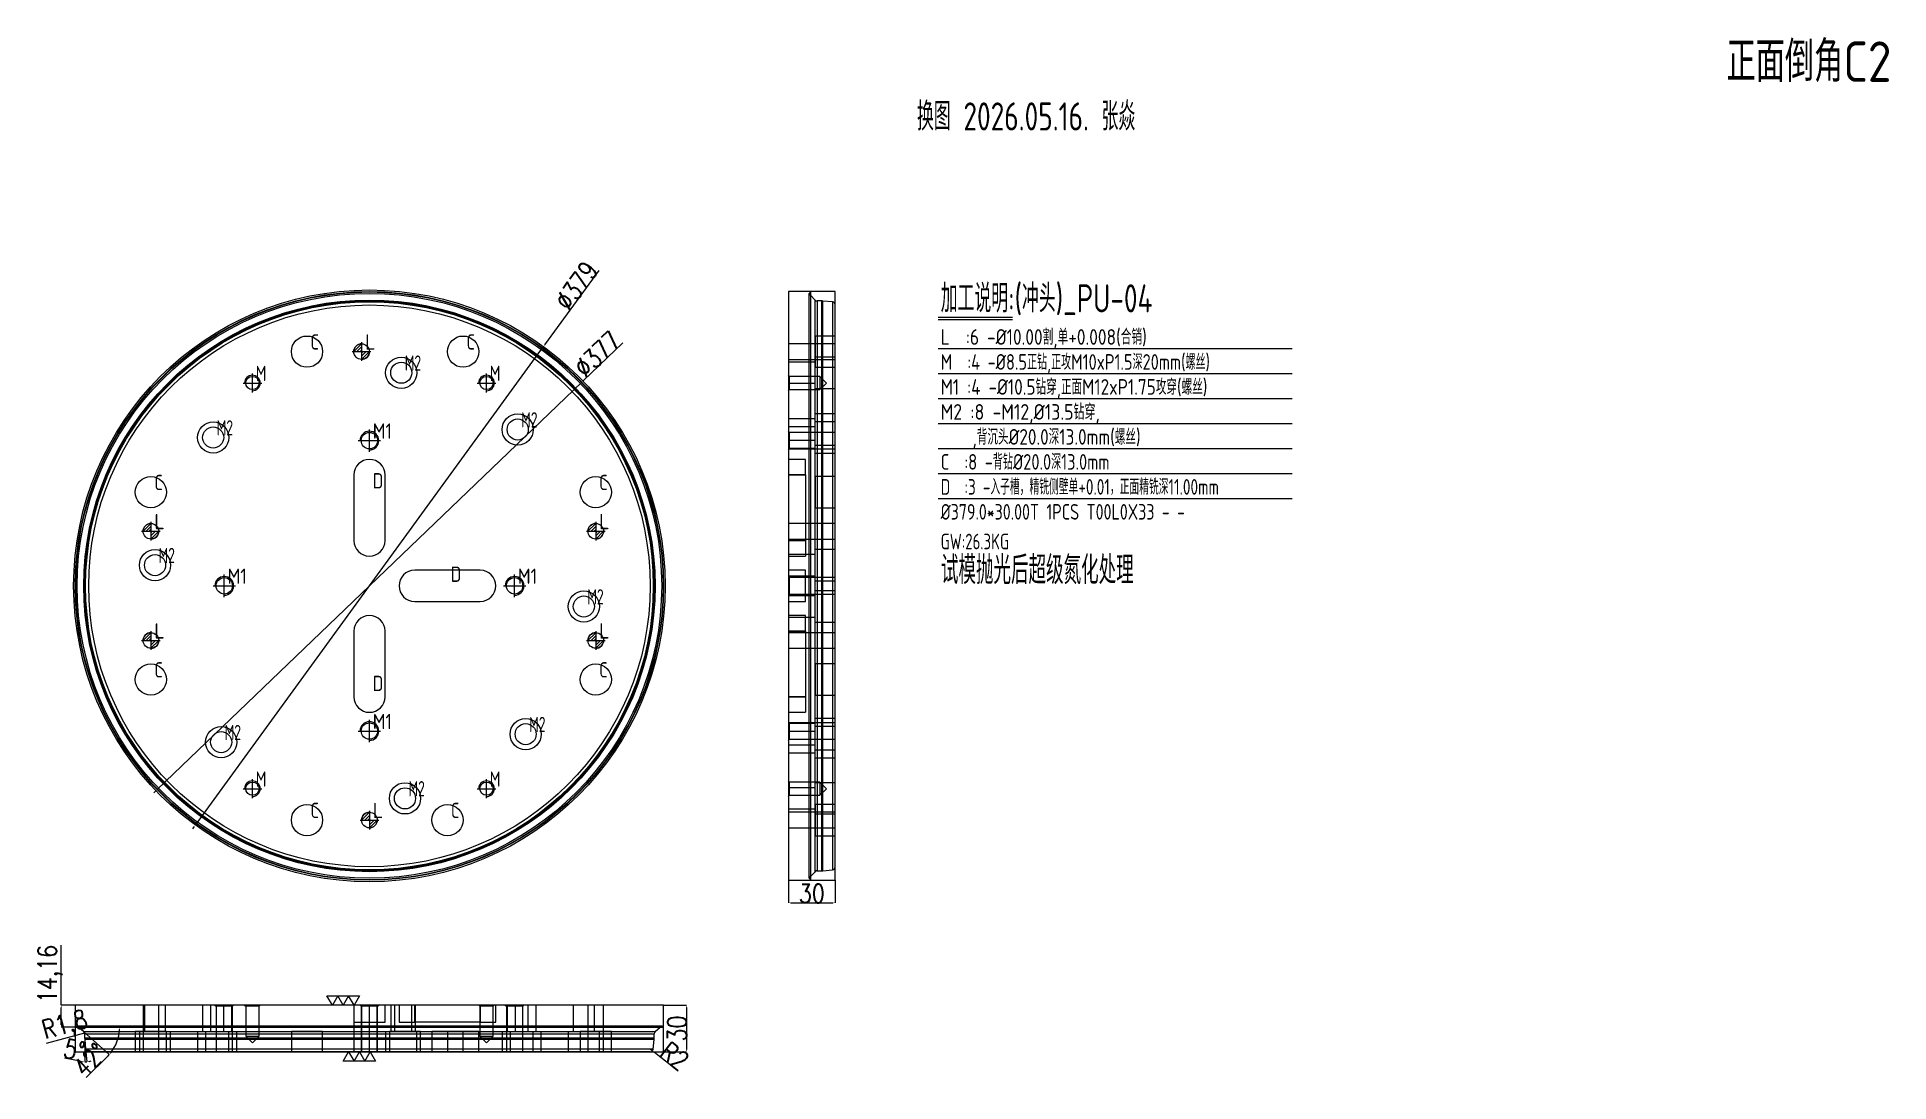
# Model space of a CAD drawing. Header units: millimetres. Extents: x 6962 to 8148, y 45701 to 46370.
import ezdxf
from ezdxf.enums import TextEntityAlignment as Align

# ---------------------------------------------------------------- set-up
doc = ezdxf.new("R2010")
doc.units = ezdxf.units.MM
for name, pattern in [('CENTER', [0]), ('DASHED', [0]), ('HIDDEN', [0])]:
    doc.linetypes.add(name, pattern=pattern)
for name, color, linetype, lineweight in [('DIM', 4, 'Continuous', 20), ('PUNCH', 2, 'Continuous', 20), ('PUNCH_W', 7, 'Continuous', 20)]:
    doc.layers.add(name, color=color, linetype=linetype, lineweight=lineweight)
doc.styles.add('chinesef_fs', font='gbenor.shx', dxfattribs={"bigfont": 'gbcbig.shx'})
doc.styles.add('gbenor', font='gbenor.shx', dxfattribs={"bigfont": 'gbcbig.shx'})
doc.styles.add('TXT', font='txt.shx', dxfattribs={"width": 0.8, "bigfont": 'ctxt.shx'})
doc.dimstyles.new('零件', dxfattribs={"dimscale": 1.5, "dimtxt": 8, "dimasz": 1, "dimexe": 0, "dimexo": 0, "dimgap": 0, "dimtad": 1, "dimtxsty": 'TXT', "dimcen": 0, "dimclrd": 252, "dimclre": 252, "dimclrt": 4, "dimazin": 3, "dimtp": 0.001, "dimtm": 0.001, "dimtfac": 1, "dimtmove": 0, "dimatfit": 3, "dimlwd": 5, "dimlwe": 5})

# ---------------------------------------------------------------- blocks, each defined once
blk = doc.blocks.new('*D1109')
at = {"layer": 'Defpoints', "color": 0}
for p in [(7363.3, 45750.5), (7363.3, 45720.5), (7377.9, 45720.5)]:
    blk.add_point(p, dxfattribs=at)
at = {"layer": 'DIM', "color": 252, "lineweight": 5}
for p, q in [((7363.3, 45750.5), (7377.9, 45750.5)), ((7377.9, 45749), (7377.9, 45722)), ((7363.3, 45720.5), (7377.9, 45720.5))]:
    blk.add_line(p, q, dxfattribs=at)
at = {"layer": 'DIM', "color": 252}
for points in [[(7378.1, 45749), (7377.6, 45749), (7377.9, 45750.5)], [(7377.6, 45722), (7378.1, 45722), (7377.9, 45720.5)]]:
    blk.add_solid(points, dxfattribs=at)
at = {"layer": 'DIM', "color": 4, "lineweight": 13, "insert": (7371.9, 45735.5), "char_height": 12, "attachment_point": 5, "rotation": 90, "style": 'TXT'}
blk.add_mtext('30', dxfattribs=at)
blk = doc.blocks.new('*D1110')
at = {"layer": 'Defpoints', "color": 0}
for p in [(7443.3, 45830.5), (7473.3, 45830.5), (7473.3, 45816)]:
    blk.add_point(p, dxfattribs=at)
at = {"layer": 'DIM', "color": 252, "lineweight": 5}
for p, q in [((7443.3, 45830.5), (7443.3, 45816)), ((7473.3, 45830.5), (7473.3, 45816)), ((7444.8, 45816), (7471.8, 45816))]:
    blk.add_line(p, q, dxfattribs=at)
at = {"layer": 'DIM', "color": 252}
for points in [[(7444.8, 45816.2), (7444.8, 45815.7), (7443.3, 45816)], [(7471.8, 45815.7), (7471.8, 45816.2), (7473.3, 45816)]]:
    blk.add_solid(points, dxfattribs=at)
at = {"layer": 'DIM', "color": 4, "lineweight": 13, "insert": (7458.3, 45822), "char_height": 12, "attachment_point": 5, "style": 'TXT'}
blk.add_mtext('30', dxfattribs=at)
blk = doc.blocks.new('pg_hx_L0')
at = {"color": 230}
for p, q in [((-0.6, 0), (0.6, 0)), ((-0.5, 0), (0, 0.5)), ((-0.3, 0), (0, 0.3)), ((-0.1, 0), (0, 0.1)), ((0, 0.6), (0, -0.6)), ((0.1, 0), (0, -0.1)), ((0.5, 0), (0, -0.5)), ((0.3, 0), (0, -0.3))]:
    blk.add_line(p, q, dxfattribs=at)
for start, end in [(90, 180), (270, 0)]:
    blk.add_arc((0, 0), 0.5, start, end, dxfattribs=at)
blk = doc.blocks.new('pg_hx_LLL0')
blk.add_blockref('pg_hx_L0', (0, 0))
blk = doc.blocks.new('*D1111')
at = {"layer": 'Defpoints', "color": 0}
for p in [(6977.4, 45750.5), (6986.6, 45750.5), (6986.6, 45736.4)]:
    blk.add_point(p, dxfattribs=at)
at = {"layer": 'DIM', "color": 252, "linetype": 'ByBlock', "lineweight": 5, "ltscale": 0.2}
for p, q in [((6977.4, 45750.5), (6977.4, 45789)), ((6986.6, 45750.5), (6977.4, 45750.5)), ((6977.4, 45737.9), (6977.4, 45749)), ((6986.6, 45736.4), (6977.4, 45736.4))]:
    blk.add_line(p, q, dxfattribs=at)
at = {"layer": 'DIM', "color": 252}
for points in [[(6977.7, 45749), (6977.2, 45749), (6977.4, 45750.5)], [(6977.2, 45737.9), (6977.7, 45737.9), (6977.4, 45736.4)]]:
    blk.add_solid(points, dxfattribs=at)
at = {"layer": 'DIM', "color": 4, "insert": (6970.3, 45770.5), "char_height": 12, "attachment_point": 5, "rotation": 90, "style": 'TXT'}
blk.add_mtext('14,16', dxfattribs=at)
blk = doc.blocks.new('*D1112')
at = {"layer": 'Defpoints', "color": 0}
for p in [(6990.6, 45732.2), (6992.3, 45732.6)]:
    blk.add_point(p, dxfattribs=at)
at = {"layer": 'DIM', "color": 252, "linetype": 'ByBlock', "lineweight": 5, "ltscale": 0.2}
blk.add_line((6992.3, 45732.6), (6967.7, 45725.9), dxfattribs=at)
at = {"layer": 'DIM', "color": 252}
blk.add_solid([(6990.9, 45732), (6990.8, 45732.5), (6992.3, 45732.6)], dxfattribs=at)
at = {"layer": 'DIM', "color": 4, "insert": (6979.9, 45736.6), "char_height": 12, "attachment_point": 5, "rotation": 15.3859, "style": 'TXT'}
blk.add_mtext('R1,8', dxfattribs=at)
blk = doc.blocks.new('*D1113')
at = {"layer": 'Defpoints', "color": 0}
for p in [(6992.4, 45732.2), (6992.4, 45729.4), (6992.4, 45728.5), (6993, 45722.3), (6993.2, 45714.3)]:
    blk.add_point(p, dxfattribs=at)
at = {"layer": 'DIM', "color": 252, "linetype": 'ByBlock', "lineweight": 5, "ltscale": 0.2}
for p, q in [((6992.4, 45728.9), (6992.4, 45714.3)), ((6993, 45722.3), (6993.7, 45714.3)), ((6989.4, 45714.6), (6979.5, 45716.6))]:
    blk.add_line(p, q, dxfattribs=at)
for start, end in [(258.2673, 264.1337), (270, 275), (280.8663, 286.7327)]:
    blk.add_arc((6992.4, 45728.9), 14.7, start, end, dxfattribs=at)
at = {"layer": 'DIM', "color": 252}
for points in [[(6990.9, 45714.1), (6990.9, 45714.6), (6992.4, 45714.3)], [(6995.1, 45714.8), (6995.2, 45714.3), (6993.7, 45714.3)]]:
    blk.add_solid(points, dxfattribs=at)
at = {"layer": 'DIM', "color": 4, "insert": (6985.8, 45721.8), "char_height": 12, "attachment_point": 5, "rotation": 348.2673, "style": 'TXT'}
blk.add_mtext('5%%d', dxfattribs=at)
blk = doc.blocks.new('*D1114')
at = {"layer": 'Defpoints', "color": 0}
for p in [(6986.3, 45736.4), (6988.6, 45736.4), (6991.8, 45733.5), (7014.1, 45730), (7363.3, 45736.4)]:
    blk.add_point(p, dxfattribs=at)
at = {"layer": 'DIM', "color": 252, "linetype": 'ByBlock', "lineweight": 5, "ltscale": 0.2}
for p, q in [((6991.8, 45733.5), (7008.1, 45718.8)), ((7007.1, 45717.7), (6993.4, 45704.2))]:
    blk.add_line(p, q, dxfattribs=at)
for start, end in [(321.2761, 356.7239), (314.724, 318.0001)]:
    blk.add_arc((6988.6, 45736.4), 26.2, start, end, dxfattribs=at)
at = {"layer": 'DIM', "color": 252}
for points in [[(7015.1, 45734.8), (7014.6, 45734.9), (7014.9, 45736.4)], [(7008.9, 45720.1), (7009.3, 45719.8), (7008.1, 45718.8)]]:
    blk.add_solid(points, dxfattribs=at)
at = {"layer": 'DIM', "color": 4, "insert": (6995.8, 45715.4), "char_height": 12, "attachment_point": 5, "rotation": 44.724, "style": 'TXT'}
blk.add_mtext('42%%d', dxfattribs=at)
blk = doc.blocks.new('*D1115')
at = {"layer": 'Defpoints', "color": 0}
for p in [(7354.7, 45722.5), (7356.3, 45721.3)]:
    blk.add_point(p, dxfattribs=at)
at = {"layer": 'DIM', "color": 252, "linetype": 'ByBlock', "lineweight": 5, "ltscale": 0.2}
for p, q in [((7354.7, 45722.5), (7356.3, 45721.3)), ((7357.5, 45720.3), (7372.7, 45708.4))]:
    blk.add_line(p, q, dxfattribs=at)
at = {"layer": 'DIM', "color": 252}
blk.add_solid([(7357.6, 45720.5), (7357.3, 45720.2), (7356.3, 45721.3)], dxfattribs=at)
at = {"layer": 'DIM', "color": 4, "insert": (7370.3, 45717.9), "char_height": 12, "attachment_point": 5, "rotation": 321.84, "style": 'TXT'}
blk.add_mtext('R2', dxfattribs=at)
blk = doc.blocks.new('*D1116')
at = {"layer": 'Defpoints', "color": 0}
for p in [(7286.4, 46172.2), (7063.3, 45865.8)]:
    blk.add_point(p, dxfattribs=at)
at = {"layer": 'DIM', "color": 252, "linetype": 'ByBlock', "lineweight": 5, "ltscale": 0.2}
for p, q in [((7287.3, 46173.4), (7322, 46221)), ((7063.3, 45865.8), (7286.4, 46172.2)), ((7062.4, 45864.6), (7061.5, 45863.4))]:
    blk.add_line(p, q, dxfattribs=at)
at = {"layer": 'DIM', "color": 252}
for points in [[(7287.1, 46173.5), (7287.5, 46173.3), (7286.4, 46172.2)], [(7062.6, 45864.5), (7062.2, 45864.8), (7063.3, 45865.8)]]:
    blk.add_solid(points, dxfattribs=at)
at = {"layer": 'DIM', "color": 4, "insert": (7307.4, 46211.2), "char_height": 12, "attachment_point": 5, "rotation": 53.9328, "style": 'TXT'}
blk.add_mtext('%%c379', dxfattribs=at)
blk = doc.blocks.new('*D1117')
at = {"layer": 'Defpoints', "color": 0}
for p in [(7310.9, 46149.5), (7038.8, 45888.5)]:
    blk.add_point(p, dxfattribs=at)
at = {"layer": 'DIM', "color": 252, "lineweight": 5}
for p, q in [((7337.1, 46174.6), (7312, 46150.5)), ((7038.8, 45888.5), (7310.9, 46149.5)), ((7037.7, 45887.5), (7036.6, 45886.5))]:
    blk.add_line(p, q, dxfattribs=at)
at = {"layer": 'DIM', "color": 252}
for points in [[(7311.8, 46150.7), (7312.1, 46150.3), (7310.9, 46149.5)], [(7037.9, 45887.3), (7037.5, 45887.7), (7038.8, 45888.5)]]:
    blk.add_solid(points, dxfattribs=at)
at = {"layer": 'DIM', "color": 4, "lineweight": 5, "insert": (7320.9, 46167.4), "char_height": 12, "attachment_point": 5, "rotation": 43.798, "style": 'TXT'}
blk.add_mtext('%%c377', dxfattribs=at)

msp = doc.modelspace()

# ---------------------------------------------------------------- linework, layer by layer
at = {"layer": 'DIM', "color": 8, "linetype": 'Continuous', "lineweight": 13}
for p, q in [((7539.327, 46191.012), (7586.955, 46191.012)), ((7539.327, 46189.512), (7586.955, 46189.512)), ((7539.327, 46171.012), (7766.127, 46171.012)), ((7539.327, 46155.012), (7766.127, 46155.012)), ((7539.327, 46139.012), (7766.127, 46139.012)), ((7539.327, 46123.012), (7766.127, 46123.012)), ((7539.327, 46107.012), (7766.127, 46107.012)), ((7539.327, 46091.012), (7766.127, 46091.012)), ((7539.327, 46075.012), (7766.127, 46075.012))]:
    msp.add_line(p, q, dxfattribs=at)
at = {"layer": 'DIM', "color": 252, "linetype": 'DASHED', "lineweight": 13, "ltscale": 0.619618}
for points in [[(7443.327, 45830.512), (7473.327, 45830.512), (7473.327, 46207.512), (7443.327, 46207.512)], [(6986.327, 45720.512), (7363.327, 45720.512), (7363.327, 45750.512), (6986.327, 45750.512)]]:
    msp.add_lwpolyline(points, close=True, dxfattribs=at)
at = {"layer": 'DIM', "linetype": 'ByBlock', "ltscale": 0.2}
for points in [[(7168.423, 45756.512), (7164.959, 45750.512), (7161.494, 45756.512), (7158.03, 45750.512), (7154.566, 45756.512), (7151.102, 45750.512), (7147.638, 45756.512), (7168.423, 45756.512)], [(7158.03, 45714.512), (7161.494, 45720.512), (7164.959, 45714.512), (7168.423, 45720.512), (7171.887, 45714.512), (7175.351, 45720.512), (7178.815, 45714.512), (7158.03, 45714.512)]]:
    msp.add_lwpolyline(points, close=True, dxfattribs=at)
at = {"layer": 'DIM', "color": 8, "linetype": 'HIDDEN', "ltscale": 4}
msp.add_circle((7174.827, 46019.012), 189.5, dxfattribs=at)
at = {"layer": 'PUNCH', "color": 56, "linetype": 'Continuous', "lineweight": 13}
for p, q in [((7457.487, 46207.512), (7443.327, 46207.512)), ((7443.327, 46207.512), (7443.327, 46019.012)), ((7443.327, 46019.012), (7443.327, 45830.512)), ((7443.327, 45830.512), (7457.487, 45830.512)), ((6986.327, 45750.512), (6986.327, 45736.352)), ((7363.327, 45750.512), (6986.327, 45750.512)), ((7363.327, 45736.352), (7363.327, 45750.512))]:
    msp.add_line(p, q, dxfattribs=at)
at = {"layer": 'PUNCH', "color": 2, "linetype": 'DASHED', "lineweight": 13, "ltscale": 0.619618}
for p, q in [((7457.487, 46207.227), (7456.536, 46206.276)), ((7457.487, 46205.22), (7456.536, 46206.276)), ((7456.536, 45831.749), (7456.536, 46206.276)), ((7454.327, 46090.012), (7454.327, 46100.012)), ((7454.327, 46090.012), (7454.327, 46048.012)), ((7454.327, 46048.012), (7454.327, 46038.012)), ((7454.327, 45990.012), (7454.327, 46000.012)), ((7454.327, 45990.012), (7454.327, 45948.012)), ((7454.327, 45948.012), (7454.327, 45938.012)), ((7456.536, 45831.749), (7457.487, 45832.804)), ((7456.536, 45831.749), (7457.487, 45830.798)), ((6987.563, 45737.303), (6986.613, 45736.352)), ((6987.563, 45737.303), (6988.619, 45736.352)), ((6987.563, 45737.303), (7362.091, 45737.303)), ((7245.827, 45739.512), (7203.827, 45739.512)), ((7361.035, 45736.352), (7362.091, 45737.303)), ((7363.042, 45736.352), (7362.091, 45737.303))]:
    msp.add_line(p, q, dxfattribs=at)
at = {"layer": 'PUNCH', "color": 2, "linetype": 'Continuous', "lineweight": 13}
for p, q in [((7457.487, 46207.512), (7457.487, 45830.512)), ((7460.334, 46202.058), (7457.487, 46205.22)), ((7464.462, 46201.462), (7461.672, 46201.462)), ((7471.501, 46200.885), (7465.334, 46201.424)), ((7473.327, 46019.012), (7473.327, 46198.892)), ((7164.827, 46090.012), (7164.827, 46048.012)), ((7184.827, 46048.012), (7184.827, 46090.012)), ((7245.827, 46029.012), (7203.827, 46029.012)), ((7473.327, 45839.132), (7473.327, 46019.012)), ((7203.827, 46009.012), (7245.827, 46009.012)), ((7164.827, 45990.012), (7164.827, 45948.012)), ((7184.827, 45948.012), (7184.827, 45990.012)), ((7461.672, 45836.562), (7464.462, 45836.562)), ((7465.334, 45836.6), (7471.501, 45837.14)), ((7457.487, 45832.804), (7460.334, 45835.967)), ((6986.327, 45736.352), (7363.327, 45736.352)), ((6988.619, 45736.352), (6991.782, 45733.505)), ((6992.377, 45732.167), (6992.377, 45729.377)), ((7357.277, 45729.377), (7357.277, 45732.167)), ((7357.873, 45733.505), (7361.035, 45736.352)), ((6992.415, 45728.506), (6992.955, 45722.338)), ((7354.707, 45720.512), (6994.947, 45720.512)), ((7356.699, 45722.338), (7357.239, 45728.506))]:
    msp.add_line(p, q, dxfattribs=at)
at = {"layer": 'PUNCH', "color": 155, "linetype": 'Continuous', "lineweight": 13}
for p, q in [((7460.334, 45835.967), (7460.334, 46202.058)), ((7461.672, 46201.462), (7461.672, 45836.562)), ((7464.462, 46201.462), (7464.462, 46019.012)), ((7465.334, 46019.012), (7465.334, 46201.424)), ((7471.501, 46200.885), (7471.501, 46019.012)), ((7464.462, 46019.012), (7464.462, 45836.562)), ((7465.334, 45836.6), (7465.334, 46019.012)), ((7471.501, 46019.012), (7471.501, 45837.14)), ((6991.782, 45733.505), (7357.873, 45733.505)), ((6992.377, 45732.167), (7357.277, 45732.167)), ((7357.277, 45729.377), (6992.377, 45729.377)), ((7357.239, 45728.506), (6992.415, 45728.506)), ((7356.699, 45722.338), (6992.955, 45722.338))]:
    msp.add_line(p, q, dxfattribs=at)
at = {"layer": 'PUNCH', "color": 155, "linetype": 'DASHED', "lineweight": 13, "ltscale": 0.619618}
for p, q in [((7461.672, 46201.462), (7461.672, 46019.012)), ((7464.462, 46201.462), (7464.462, 45836.562)), ((7465.334, 45836.6), (7465.334, 46201.424)), ((7471.501, 46200.885), (7471.501, 45837.14)), ((7443.327, 46090.012), (7454.327, 46090.012)), ((7454.327, 46090.012), (7443.327, 46090.012)), ((7454.327, 46048.012), (7443.327, 46048.012)), ((7443.327, 46048.012), (7454.327, 46048.012)), ((7460.334, 45835.967), (7460.334, 46019.012)), ((7454.327, 45990.012), (7443.327, 45990.012)), ((7443.327, 45990.012), (7454.327, 45990.012)), ((7454.327, 45948.012), (7443.327, 45948.012)), ((7443.327, 45948.012), (7454.327, 45948.012)), ((7203.827, 45739.512), (7203.827, 45750.512)), ((7203.827, 45750.512), (7203.827, 45739.512)), ((7245.827, 45750.512), (7245.827, 45739.512)), ((7245.827, 45739.512), (7245.827, 45750.512))]:
    msp.add_line(p, q, dxfattribs=at)
at = {"layer": 'PUNCH', "color": 31, "linetype": 'DASHED', "lineweight": 13, "ltscale": 0.619618}
for p, q in [((7473.327, 46179.012), (7460.327, 46179.012)), ((7460.327, 46179.012), (7460.327, 46169.012)), ((7460.327, 46169.012), (7460.327, 46159.012)), ((7460.327, 46162.25), (7443.327, 46162.25)), ((7473.327, 46165.496), (7460.327, 46165.496)), ((7460.327, 46159.012), (7473.327, 46159.012)), ((7460.327, 46145.496), (7460.327, 46159.012)), ((7443.327, 46148.743), (7460.327, 46148.743)), ((7460.327, 46145.496), (7473.327, 46145.496)), ((7460.327, 46125.867), (7443.327, 46125.867)), ((7473.327, 46129.114), (7460.327, 46129.114)), ((7460.327, 46109.114), (7460.327, 46129.114)), ((7473.327, 46124.005), (7460.327, 46124.005)), ((7460.327, 46120.759), (7443.327, 46120.759)), ((7443.327, 46112.36), (7460.327, 46112.36)), ((7460.327, 46104.005), (7460.327, 46109.115)), ((7460.327, 46109.114), (7473.327, 46109.114)), ((7443.327, 46107.252), (7460.327, 46107.252)), ((7454.327, 46100.012), (7443.327, 46100.012)), ((7460.327, 46104.005), (7473.327, 46104.005)), ((7473.327, 46089.012), (7460.327, 46089.012)), ((7460.327, 46089.012), (7460.327, 46079.012)), ((7460.327, 46079.012), (7460.327, 46069.012)), ((7460.327, 46069.012), (7473.327, 46069.012)), ((7460.327, 46038.992), (7443.327, 46038.992)), ((7443.327, 46038.012), (7454.327, 46038.012)), ((7473.327, 46042.239), (7460.327, 46042.239)), ((7460.327, 46022.239), (7460.327, 46042.239)), ((7454.327, 46029.012), (7443.327, 46029.012)), ((7454.327, 46009.012), (7454.327, 46029.012)), ((7443.327, 46025.485), (7460.327, 46025.485)), ((7460.327, 46022.239), (7473.327, 46022.239)), ((7473.327, 46015.786), (7460.327, 46015.786)), ((7460.327, 45995.786), (7460.327, 46015.786)), ((7460.327, 46012.539), (7443.327, 46012.539)), ((7443.327, 46009.012), (7454.327, 46009.012)), ((7454.327, 46000.012), (7443.327, 46000.012)), ((7443.327, 45999.032), (7460.327, 45999.032)), ((7460.327, 45995.786), (7473.327, 45995.786)), ((7473.327, 45969.012), (7460.327, 45969.012)), ((7460.327, 45969.012), (7460.327, 45959.012)), ((7460.327, 45959.012), (7460.327, 45949.012)), ((7460.327, 45949.012), (7473.327, 45949.012)), ((7443.327, 45938.012), (7454.327, 45938.012)), ((7473.327, 45934.019), (7460.327, 45934.019)), ((7460.327, 45914.019), (7460.327, 45934.019)), ((7460.327, 45930.773), (7443.327, 45930.773)), ((7460.327, 45925.664), (7443.327, 45925.664)), ((7473.327, 45928.911), (7460.327, 45928.911)), ((7443.327, 45917.266), (7460.327, 45917.266)), ((7443.327, 45912.157), (7460.327, 45912.157)), ((7460.327, 45908.911), (7460.327, 45914.02)), ((7460.327, 45914.019), (7473.327, 45914.019)), ((7460.327, 45908.911), (7473.327, 45908.911)), ((7460.327, 45889.658), (7443.327, 45889.658)), ((7473.327, 45892.905), (7460.327, 45892.905)), ((7460.327, 45879.013), (7460.327, 45892.905)), ((7443.327, 45876.151), (7460.327, 45876.151)), ((7473.327, 45879.012), (7460.327, 45879.012)), ((7460.327, 45879.012), (7460.327, 45869.012)), ((7460.327, 45872.905), (7473.327, 45872.905)), ((7460.327, 45869.012), (7460.327, 45859.012)), ((7460.327, 45859.012), (7473.327, 45859.012)), ((7030.709, 45750.512), (7030.709, 45733.512)), ((7044.216, 45733.512), (7044.216, 45750.512)), ((7067.972, 45750.512), (7067.972, 45733.512)), ((7073.081, 45750.512), (7073.081, 45733.512)), ((7081.479, 45733.512), (7081.479, 45750.512)), ((7086.588, 45733.512), (7086.588, 45750.512)), ((7164.827, 45750.512), (7164.827, 45739.512)), ((7184.827, 45739.512), (7184.827, 45750.512)), ((7188.471, 45750.512), (7188.471, 45733.512)), ((7190.85, 45750.512), (7190.85, 45733.512)), ((7193.827, 45750.512), (7193.827, 45739.512)), ((7201.978, 45733.512), (7201.978, 45750.512)), ((7204.357, 45733.512), (7204.357, 45750.512)), ((7255.827, 45739.512), (7255.827, 45750.512)), ((7263.067, 45750.512), (7263.067, 45733.512)), ((7268.175, 45750.512), (7268.175, 45733.512)), ((7276.574, 45733.512), (7276.574, 45750.512)), ((7281.682, 45733.512), (7281.682, 45750.512)), ((7305.438, 45750.512), (7305.438, 45733.512)), ((7318.945, 45733.512), (7318.945, 45750.512)), ((7024.827, 45733.512), (7024.827, 45720.512)), ((7044.827, 45733.512), (7024.827, 45733.512)), ((7027.462, 45733.512), (7027.462, 45720.512)), ((7044.827, 45720.512), (7044.827, 45733.512)), ((7044.828, 45733.512), (7047.462, 45733.512)), ((7047.462, 45720.512), (7047.462, 45733.512)), ((7064.725, 45733.512), (7064.725, 45720.512)), ((7064.725, 45733.512), (7069.835, 45733.512)), ((7069.834, 45733.512), (7069.834, 45720.512)), ((7069.834, 45733.512), (7089.834, 45733.512)), ((7084.725, 45720.512), (7084.725, 45733.512)), ((7089.834, 45720.512), (7089.834, 45733.512)), ((7124.827, 45733.512), (7124.827, 45720.512)), ((7144.827, 45733.512), (7124.827, 45733.512)), ((7144.827, 45720.512), (7144.827, 45733.512)), ((7164.827, 45739.512), (7184.827, 45739.512)), ((7185.225, 45733.512), (7185.225, 45720.512)), ((7185.225, 45733.512), (7187.604, 45733.512)), ((7187.604, 45733.512), (7187.604, 45720.512)), ((7187.701, 45733.512), (7187.604, 45733.512)), ((7207.604, 45733.512), (7187.701, 45733.512)), ((7193.827, 45739.512), (7203.827, 45739.512)), ((7205.225, 45720.512), (7205.225, 45733.512)), ((7207.604, 45720.512), (7207.604, 45733.512)), ((7214.827, 45733.512), (7214.827, 45720.512)), ((7234.827, 45733.512), (7214.827, 45733.512)), ((7224.827, 45733.512), (7224.827, 45720.512)), ((7234.827, 45720.512), (7234.827, 45733.512)), ((7244.827, 45733.512), (7234.827, 45733.512)), ((7244.827, 45720.512), (7244.827, 45733.512)), ((7245.827, 45739.512), (7255.827, 45739.512)), ((7259.82, 45733.512), (7259.82, 45720.512)), ((7259.82, 45733.512), (7264.93, 45733.512)), ((7264.929, 45733.512), (7264.929, 45720.512)), ((7264.929, 45733.512), (7284.929, 45733.512)), ((7279.82, 45720.512), (7279.82, 45733.512)), ((7284.929, 45720.512), (7284.929, 45733.512)), ((7302.192, 45733.512), (7302.192, 45720.512)), ((7302.192, 45733.512), (7309.828, 45733.512)), ((7309.827, 45733.512), (7309.827, 45720.512)), ((7329.827, 45733.512), (7309.827, 45733.512)), ((7322.192, 45720.512), (7322.192, 45733.512)), ((7329.827, 45720.512), (7329.827, 45733.512))]:
    msp.add_line(p, q, dxfattribs=at)
at = {"layer": 'PUNCH', "color": 5, "linetype": 'DASHED', "lineweight": 13, "ltscale": 0.619618}
for p, q in [((7444.074, 46153.169), (7443.327, 46153.916)), ((7443.327, 46143.916), (7444.074, 46144.663)), ((7463.327, 46153.169), (7444.074, 46153.169)), ((7444.074, 46148.916), (7444.074, 46153.169)), ((7444.074, 46144.663), (7444.074, 46148.916)), ((7444.074, 46144.663), (7463.327, 46144.663)), ((7467.58, 46148.916), (7463.327, 46153.169)), ((7463.327, 46153.169), (7463.327, 46144.663)), ((7463.327, 46144.663), (7467.58, 46148.916)), ((7444.074, 46117.265), (7443.327, 46118.012)), ((7473.327, 46117.265), (7444.074, 46117.265)), ((7444.074, 46112.012), (7444.074, 46117.265)), ((7444.074, 46106.759), (7444.074, 46112.012)), ((7443.327, 46106.012), (7444.074, 46106.759)), ((7444.074, 46106.759), (7473.327, 46106.759)), ((7444.074, 46024.265), (7443.327, 46025.012)), ((7473.327, 46024.265), (7444.074, 46024.265)), ((7444.074, 46019.012), (7444.074, 46024.265)), ((7444.074, 46013.759), (7444.074, 46019.012)), ((7443.327, 46013.012), (7444.074, 46013.759)), ((7444.074, 46013.759), (7473.327, 46013.759)), ((7444.074, 45931.265), (7443.327, 45932.012)), ((7473.327, 45931.265), (7444.074, 45931.265)), ((7444.074, 45926.012), (7444.074, 45931.265)), ((7443.327, 45920.012), (7444.074, 45920.759)), ((7444.074, 45920.759), (7444.074, 45926.012)), ((7444.074, 45920.759), (7473.327, 45920.759)), ((7444.074, 45893.361), (7443.327, 45894.108)), ((7443.327, 45884.108), (7444.074, 45884.855)), ((7463.327, 45893.361), (7444.074, 45893.361)), ((7444.074, 45889.108), (7444.074, 45893.361)), ((7444.074, 45884.855), (7444.074, 45889.108)), ((7444.074, 45884.855), (7463.327, 45884.855)), ((7467.58, 45889.108), (7463.327, 45893.361)), ((7463.327, 45893.361), (7463.327, 45884.855)), ((7463.327, 45884.855), (7467.58, 45889.108)), ((7075.827, 45750.512), (7076.574, 45749.765)), ((7076.574, 45749.765), (7076.574, 45720.512)), ((7087.08, 45749.765), (7076.574, 45749.765)), ((7087.08, 45749.765), (7087.827, 45750.512)), ((7087.08, 45720.512), (7087.08, 45749.765)), ((7094.827, 45750.512), (7095.574, 45749.765)), ((7095.574, 45749.765), (7095.574, 45730.512)), ((7104.08, 45749.765), (7095.574, 45749.765)), ((7104.08, 45749.765), (7104.827, 45750.512)), ((7104.08, 45730.512), (7104.08, 45749.765)), ((7168.827, 45750.512), (7169.574, 45749.765)), ((7169.574, 45749.765), (7169.574, 45720.512)), ((7180.08, 45749.765), (7169.574, 45749.765)), ((7180.08, 45749.765), (7180.827, 45750.512)), ((7180.08, 45720.512), (7180.08, 45749.765)), ((7244.827, 45750.512), (7245.574, 45749.765)), ((7245.574, 45749.765), (7245.574, 45730.512)), ((7254.08, 45749.765), (7245.574, 45749.765)), ((7254.08, 45749.765), (7254.827, 45750.512)), ((7254.08, 45730.512), (7254.08, 45749.765)), ((7261.827, 45750.512), (7262.574, 45749.765)), ((7262.574, 45749.765), (7262.574, 45720.512)), ((7273.08, 45749.765), (7262.574, 45749.765)), ((7273.08, 45749.765), (7273.827, 45750.512)), ((7273.08, 45720.512), (7273.08, 45749.765)), ((7095.574, 45730.512), (7099.827, 45726.259)), ((7095.574, 45730.512), (7104.08, 45730.512)), ((7099.827, 45726.259), (7104.08, 45730.512)), ((7245.574, 45730.512), (7249.827, 45726.259)), ((7245.574, 45730.512), (7254.08, 45730.512)), ((7249.827, 45726.259), (7254.08, 45730.512))]:
    msp.add_line(p, q, dxfattribs=at)
at = {"layer": 'PUNCH', "color": 42, "linetype": 'Continuous', "lineweight": 13}
for centre, radius in [((7174.827, 46019.012), 188.5), ((7195.225, 46155.496), 6.753), ((7099.827, 46148.916), 4.253), ((7249.827, 46148.916), 4.253), ((7269.82, 46119.114), 6.753), ((7074.725, 46114.005), 6.753), ((7174.827, 46112.012), 5.253), ((7037.462, 46032.239), 6.753), ((7081.827, 46019.012), 5.253), ((7267.827, 46019.012), 5.253), ((7312.192, 46005.786), 6.753), ((7174.827, 45926.012), 5.253), ((7079.834, 45918.911), 6.753), ((7274.929, 45924.019), 6.753), ((7099.827, 45889.108), 4.253), ((7197.604, 45882.905), 6.753), ((7249.827, 45889.108), 4.253)]:
    msp.add_circle(centre, radius, dxfattribs=at)
at = {"layer": 'PUNCH', "color": 2, "linetype": 'DASHED', "lineweight": 13, "ltscale": 0.619618}
for radius in [188.214, 187.264, 182.45]:
    msp.add_circle((7174.827, 46019.012), radius, dxfattribs=at)
at = {"layer": 'PUNCH', "color": 30, "linetype": 'DASHED', "lineweight": 13, "ltscale": 0.619618}
for centre, radius in [((7174.827, 46019.012), 183.046), ((7174.827, 46019.012), 182.412), ((7174.827, 46019.012), 181.872), ((7174.827, 46019.012), 179.88), ((7134.827, 46169.012), 10), ((7234.827, 46169.012), 10), ((7195.225, 46155.496), 10), ((7074.725, 46114.005), 10), ((7269.82, 46119.114), 10), ((7034.827, 46079.012), 10), ((7319.827, 46079.012), 10), ((7037.462, 46032.239), 10), ((7312.192, 46005.786), 10), ((7034.827, 45959.012), 10), ((7319.827, 45959.012), 10), ((7274.929, 45924.019), 10), ((7079.834, 45918.911), 10), ((7197.604, 45882.905), 10), ((7134.827, 45869.012), 10), ((7224.827, 45869.012), 10)]:
    msp.add_circle(centre, radius, dxfattribs=at)
at = {"layer": 'PUNCH', "color": 2, "linetype": 'Continuous', "lineweight": 13}
for centre, radius, start, end in [((7461.672, 46203.262), 1.8, 221.999939, 270), ((7464.462, 46191.462), 10, 85, 90), ((7471.327, 46198.892), 2, 0, 85), ((7461.672, 45834.762), 1.8, 90, 138.000061), ((7464.462, 45846.562), 10, 270, 275), ((7471.327, 45839.132), 2, 275, 0), ((6990.577, 45732.167), 1.8, 0, 48.000061), ((7002.377, 45729.377), 10, 180, 185), ((7347.277, 45729.377), 10, 355, 0), ((7359.077, 45732.167), 1.8, 131.999939, 180), ((6994.947, 45722.512), 2, 185, 270), ((7354.707, 45722.512), 2, 270, 355)]:
    msp.add_arc(centre, radius, start, end, dxfattribs=at)
at = {"layer": 'PUNCH', "color": 42, "linetype": 'Continuous', "lineweight": 13}
for centre, radius in [((7099.827, 46148.916), 5), ((7249.827, 46148.916), 5), ((7174.827, 46112.012), 6), ((7081.827, 46019.012), 6), ((7267.827, 46019.012), 6), ((7174.827, 45926.012), 6), ((7099.827, 45889.108), 5), ((7249.827, 45889.108), 5)]:
    msp.add_arc(centre, radius, 270, 180, dxfattribs=at)
at = {"layer": 'PUNCH', "color": 31, "linetype": 'Continuous', "lineweight": 13}
for centre, start, end in [((7174.827, 46090.012), 0, 180), ((7174.827, 46048.012), 180, 0), ((7203.827, 46019.012), 90, 270), ((7245.827, 46019.012), 270, 90), ((7174.827, 45990.012), 0, 180), ((7174.827, 45948.012), 180, 0)]:
    msp.add_arc(centre, 10, start, end, dxfattribs=at)
at = {"layer": 'PUNCH_W', "color": 1, "linetype": 'DASHED', "lineweight": 13, "ltscale": 0.619618}
for p, q in [((7473.327, 46174.012), (7443.327, 46174.012)), ((7443.327, 46164.012), (7473.327, 46164.012)), ((7473.327, 46059.012), (7443.327, 46059.012)), ((7443.327, 46049.012), (7473.327, 46049.012)), ((7473.327, 45989.012), (7443.327, 45989.012)), ((7443.327, 45979.012), (7473.327, 45979.012)), ((7473.327, 45874.012), (7443.327, 45874.012)), ((7443.327, 45864.012), (7473.327, 45864.012)), ((7029.827, 45750.512), (7029.827, 45720.512)), ((7039.827, 45720.512), (7039.827, 45750.512)), ((7164.827, 45750.512), (7164.827, 45720.512)), ((7169.827, 45750.512), (7169.827, 45720.512)), ((7174.827, 45720.512), (7174.827, 45750.512)), ((7179.827, 45720.512), (7179.827, 45750.512)), ((7314.827, 45750.512), (7314.827, 45720.512)), ((7324.827, 45720.512), (7324.827, 45750.512))]:
    msp.add_line(p, q, dxfattribs=at)
at = {"layer": 'PUNCH_W', "color": 1, "linetype": 'CENTER', "lineweight": 13, "ltscale": 0.619618}
for p, q in [((7093.827, 46148.916), (7105.827, 46148.916)), ((7099.827, 46142.916), (7099.827, 46154.916)), ((7243.827, 46148.916), (7255.827, 46148.916)), ((7249.827, 46142.916), (7249.827, 46154.916)), ((7167.627, 46112.012), (7182.027, 46112.012)), ((7174.827, 46104.812), (7174.827, 46119.212)), ((7081.827, 46011.812), (7081.827, 46026.212)), ((7267.827, 46011.812), (7267.827, 46026.212)), ((7074.627, 46019.012), (7089.027, 46019.012)), ((7260.627, 46019.012), (7275.027, 46019.012)), ((7174.827, 45918.812), (7174.827, 45933.212)), ((7167.627, 45926.012), (7182.027, 45926.012)), ((7093.827, 45889.108), (7105.827, 45889.108)), ((7099.827, 45883.108), (7099.827, 45895.108)), ((7243.827, 45889.108), (7255.827, 45889.108)), ((7249.827, 45883.108), (7249.827, 45895.108))]:
    msp.add_line(p, q, dxfattribs=at)
at = {"layer": 'PUNCH_W', "color": 1, "linetype": 'Continuous', "lineweight": 13}
for centre in [(7169.827, 46169.012), (7034.827, 46054.012), (7319.827, 46054.012), (7034.827, 45984.012), (7319.827, 45984.012), (7174.827, 45869.012)]:
    msp.add_circle(centre, 5, dxfattribs=at)

# ---------------------------------------------------------------- block references
at = {"layer": 'PUNCH', "lineweight": 13, "ltscale": 0.619618, "xscale": 10, "yscale": 10, "zscale": 10}
for p in [(7169.827, 46169.012), (7034.827, 46054.012), (7319.827, 46054.012), (7034.827, 45984.012), (7319.827, 45984.012), (7174.827, 45869.012)]:
    msp.add_blockref('pg_hx_LLL0', p, dxfattribs=at)

# ---------------------------------------------------------------- texts
at = {"layer": 'DIM', "color": 6, "lineweight": 5, "style": 'gbenor'}
msp.add_text('正面倒角C2', height=25.92, dxfattribs=at).set_placement((8044.399, 46341.762))
at = {"layer": 'DIM', "color": 4, "lineweight": 13, "style": 'chinesef_fs', "width": 0.8327}
msp.add_text('换图 2026.05.16. 张焱', height=18, dxfattribs=at).set_placement((7595.595, 46320.536), align=Align.MIDDLE)
at = {"layer": 'DIM', "color": 4, "lineweight": 13, "style": 'chinesef_fs'}
for s, height, width, p in [('加工说明:(冲头)_PU-04', 18, 0.8327, (7540.87, 46194.119)), ('C', 9.8, 0.8969, (7137.052, 46170.317)), ('L', 9.8, 1.1211, (7171.952, 46170.267)), ('C', 9.8, 0.8969, (7237.052, 46170.317)), ('M  :4 -%%c8.5正钻,正攻M10xP1.5深20mm(螺丝)', 10, 0.8911, (7540.827, 46157.405)), ('M', 9.8, 0.8408, (7101.952, 46150.171)), ('M2', 9.8, 0.7599, (7197.45, 46156.801)), ('M', 9.8, 0.8408, (7251.952, 46150.171)), ('M1 :4 -%%c10.5钻穿,正面M12xP1.75攻穿(螺丝)', 10, 0.9412, (7540.827, 46141.405)), ('M2 :8 -M12,%%c13.5钻穿,', 10, 0.9717, (7540.827, 46125.405)), ('M2', 9.8, 0.7599, (7076.95, 46115.31)), ('M1', 9.8, 0.9957, (7176.972, 46113.277)), ('M2', 9.8, 0.7599, (7272.045, 46120.419)), ('    ,背沉头%%c20.0深13.0mm(螺丝)', 10, 0.9409, (7540.827, 46109.405)), ('C  :8 -背钻%%c20.0深13.0mm', 10, 0.8941, (7540.827, 46093.405)), ('C', 9.8, 0.8969, (7037.052, 46080.317)), ('D', 9.8, 0.9609, (7176.852, 46081.377)), ('C', 9.8, 0.8969, (7322.052, 46080.317)), ('L', 9.8, 1.1211, (7036.952, 46055.267)), ('L', 9.8, 1.1211, (7321.952, 46055.267)), ('%%C379.0*30.00T 1PCS T00L0X33 - -', 10, 0.8698, (7540.827, 46061.405)), ('GW:26.3KG ', 10, 0.8074, (7540.827, 46042.405)), ('M2', 9.8, 0.7599, (7039.687, 46033.544)), ('M1', 9.8, 0.9957, (7083.972, 46020.277)), ('D', 9.8, 0.9609, (7226.852, 46021.567)), ('M1', 9.8, 0.9957, (7269.972, 46020.277)), ('M2', 9.8, 0.7599, (7314.417, 46007.09)), ('L', 9.8, 1.1211, (7036.952, 45985.267)), ('L', 9.8, 1.1211, (7321.952, 45985.267)), ('C', 9.8, 0.8969, (7037.052, 45960.317)), ('C', 9.8, 0.8969, (7322.052, 45960.317)), ('D', 9.8, 0.9609, (7176.852, 45951.617)), ('M1', 9.8, 0.9957, (7176.972, 45927.277)), ('M2', 9.8, 0.7599, (7277.154, 45925.324)), ('M2', 9.8, 0.7599, (7082.059, 45920.215)), ('M', 9.8, 0.8408, (7101.952, 45890.363)), ('M', 9.8, 0.8408, (7251.952, 45890.363)), ('M2', 9.8, 0.7599, (7199.829, 45884.21)), ('C', 9.8, 0.8969, (7137.052, 45870.317)), ('L', 9.8, 1.1211, (7176.952, 45870.267)), ('C', 9.8, 0.8969, (7227.052, 45870.317))]:
    msp.add_text(s, height=height, dxfattribs=dict(at, width=width)).set_placement(p)
at = {"layer": 'DIM', "color": 1, "lineweight": 13, "style": 'chinesef_fs', "width": 0.9493}
msp.add_text('L  :6 -%%c10.00割,单+0.008(合销)', height=10, dxfattribs=at).set_placement((7540.827, 46173.405))
at = {"layer": 'DIM', "color": 2, "lineweight": 13, "style": 'chinesef_fs', "width": 0.8345}
msp.add_text('D  :3 -入子槽，精铣侧壁单+0.01，正面精铣深11.00mm', height=10, dxfattribs=at).set_placement((7540.827, 46077.405))
at = {"layer": 'DIM', "color": 21, "lineweight": 13, "style": 'chinesef_fs', "width": 0.8663}
msp.add_text('试模抛光后超级氮化处理', height=18, dxfattribs=at).set_placement((7540.995, 46020.119))

# ---------------------------------------------------------------- dimensions: what is measured, and where the dimension line sits
at = {"layer": 'DIM', "linetype": 'ByBlock', "ltscale": 0.2}
dim = msp.add_diameter_dim_2p(p1=(7063.262, 45865.834), p2=(7286.392, 46172.19), dimstyle='零件', dxfattribs=at)
dim.commit()
dim.dimension.update_dxf_attribs({"geometry": '*D1116', "text_midpoint": (7312.265, 46207.714), "dimtype": 163})
at = {"layer": 'DIM', "lineweight": 5}
dim = msp.add_diameter_dim_2p(p1=(7038.771, 45888.548), p2=(7310.884, 46149.476), dimstyle='零件', dxfattribs=at)
dim.commit()
dim.dimension.update_dxf_attribs({"geometry": '*D1117', "text_midpoint": (7320.94, 46167.432)})
at = {"layer": 'DIM', "lineweight": 13}
dim = msp.add_linear_dim(base=(7473.327, 45815.962), p1=(7443.327, 45830.512), p2=(7473.327, 45830.512), dimstyle='零件', dxfattribs=at)
dim.commit()
dim.dimension.update_dxf_attribs({"geometry": '*D1110', "text_midpoint": (7458.327, 45821.962)})
at = {"layer": 'DIM', "linetype": 'ByBlock', "ltscale": 0.2}
dim = msp.add_linear_dim(base=(6977.438, 45750.512), p1=(6986.613, 45736.352), p2=(6986.613, 45750.512), angle=90, dimstyle='零件', dxfattribs=at)
dim.commit()
dim.dimension.update_dxf_attribs({"geometry": '*D1111', "text_midpoint": (6970.295, 45770.527)})
for center, mpoint, picture, middle in [((6990.577, 45732.167), (6992.313, 45732.645), '*D1112', (6981.814, 45729.756)), ((7354.707, 45722.512), (7356.28, 45721.277), '*D1115', (7366.572, 45713.189))]:
    dim = msp.add_radius_dim(center=center, mpoint=mpoint, dimstyle='零件', dxfattribs=at)
    dim.commit()
    dim.dimension.update_dxf_attribs({"geometry": picture, "text_midpoint": middle, "dimtype": 164})
at = {"layer": 'DIM', "lineweight": 13}
dim = msp.add_linear_dim(base=(7377.877, 45720.512), p1=(7363.327, 45750.512), p2=(7363.327, 45720.512), angle=90, dimstyle='零件', dxfattribs=at)
dim.commit()
dim.dimension.update_dxf_attribs({"geometry": '*D1109', "text_midpoint": (7371.877, 45735.512)})
at = {"layer": 'DIM', "linetype": 'ByBlock', "ltscale": 0.2}
for base, line1, line2, picture, middle in [((6993.229, 45714.309), ((6992.377, 45732.167), (6992.377, 45729.377)), ((6992.415, 45728.506), (6992.955, 45722.338)), '*D1113', (6985.751, 45721.767)), ((7014.0774, 45730.0049), ((6988.6193, 45736.3523), (6991.7816, 45733.5049)), ((6986.3271, 45736.3523), (7363.3271, 45736.3523)), '*D1114', (6995.8383, 45715.421))]:
    dim = msp.add_angular_dim_2l(base=base, line1=line1, line2=line2, dimstyle='零件', dxfattribs=at)
    dim.commit()
    dim.dimension.update_dxf_attribs({"geometry": picture, "text_midpoint": middle})

doc.saveas('drawing.dxf')
